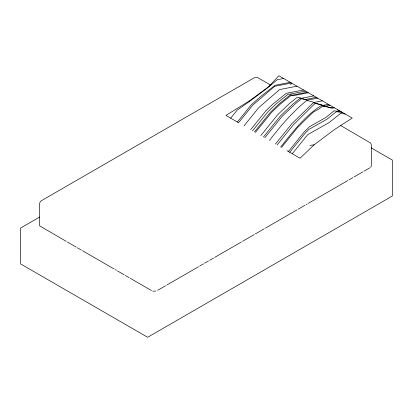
<?xml version="1.0" encoding="UTF-8"?>
<svg xmlns="http://www.w3.org/2000/svg" width="413" height="413" viewBox="0 0 413 413"><rect width="100%" height="100%" fill="white"/><g stroke="black" fill="none" stroke-linecap="round" stroke-linejoin="round"><path stroke-width="0.62" d="M292.301 153.744L307.716 134.638L329.368 122.424L340.56 113.42L345.242 114.045M269.374 86.523L269.71 85.656L278.868 75.724L352.253 118.092L334.571 129.476L314.164 144.777L300.065 158.231L286.989 150.678M371.395 166.14L370.487 167.358M230.666 118.164L237.119 110.178L249.395 101.526L266.235 88.898L277.299 79.694L283.607 78.46M237.356 122.026L251.295 104.763L260.923 96.322L275.084 85.29L290.298 82.321M244.042 125.888L258.817 107.592L279.642 89.564L296.983 86.183M250.639 129.697L266.24 110.379L273.07 103.89L286.271 93.302L303.581 89.993M252.57 130.807L268.409 111.195L276.147 103.849L288.382 94.03L289.276 94.272L305.512 91.108M254.501 131.923L270.577 112.011L279.219 103.808L290.494 94.758L292.136 95.207L307.442 92.223M255.399 132.444L271.594 112.393L280.654 103.787L291.485 95.098L293.473 95.64L308.341 92.739M260.835 135.578L277.701 114.69L289.312 103.668L297.432 97.153L301.521 98.268L313.777 95.878M263.391 137.054L280.577 115.774L293.385 103.611L300.23 98.118L305.31 99.502L316.332 97.354M264.748 137.839L281.955 116.528L295.548 103.58L301.717 98.63L307.318 100.158L317.69 98.139M269.421 140.539C280.546 125.975 292.492 111.908 306.833 100.395L314.241 102.419L322.362 100.839M275.45 144.018L291.965 123.57L313.436 102.677L323.178 105.336L328.392 104.319M277.087 144.963L293.498 124.643L315.222 103.296L325.599 106.126L330.028 105.263M280.67 147.033C292.683 131.959 304.722 116.027 321.175 105.671L324.541 106.12L330.911 107.86L333.611 107.334M281.454 147.487L297.582 127.519L313.106 112.259L319.29 108.764L322.486 106.198L326.6 106.745L332.073 108.237L334.396 107.788M288.413 151.504L304.092 132.093L309.642 126.631L325.759 117.529L334.086 110.829L341.355 111.799M289.735 152.263L305.326 132.96L308.986 129.357L326.982 119.192L336.285 111.711L342.671 112.563M290.494 84.546L291.898 83.25M291.511 83.023L274.681 86.302L252.658 105.274L238.569 122.723L225.926 115.428L249.302 100.958L270.938 85.042M39.648 217.047L20.65 228.017L20.65 263.938L147.668 337.276L392.35 196.01L392.35 160.089L371.179 147.864M157.735 290.282L165.546 285.775M166.661 285.13L198.457 266.772M199.572 266.132L203.475 263.876M204.59 263.231L208.498 260.98M209.613 260.335L213.516 258.079M214.631 257.433L241.404 241.977M242.524 241.331L254.238 234.569M255.353 233.928L264.274 228.776M265.389 228.131L297.184 209.773M298.3 209.128L304.995 205.266M306.11 204.621L307.226 203.976M308.341 203.335L347.942 180.471M349.057 179.825L352.965 177.569M354.08 176.924L363.006 171.772M364.121 171.132L369.697 167.91M254.687 77.541L41.207 200.821L39.927 202.489L39.333 204.931L39.555 225.808L66.235 241.342M255.203 77.376L257.795 77.659L270.603 85.052M155.742 291.072L152.758 291.16M309.884 145.479L314.164 144.777M269.71 85.656L270.551 85.827M337.467 110.039L339.223 110.57M340.751 125.552L370.698 143.089L371.447 145.195L371.447 165.551M67.35 241.982L76.266 247.129M77.376 247.774L81.278 250.025M82.393 250.67L114.153 269.002M115.268 269.648L116.378 270.293M117.493 270.933L124.179 274.795M125.294 275.44L129.197 277.691M130.312 278.331L151.483 290.556M249.302 100.958L249.4 101.562"/></g></svg>
